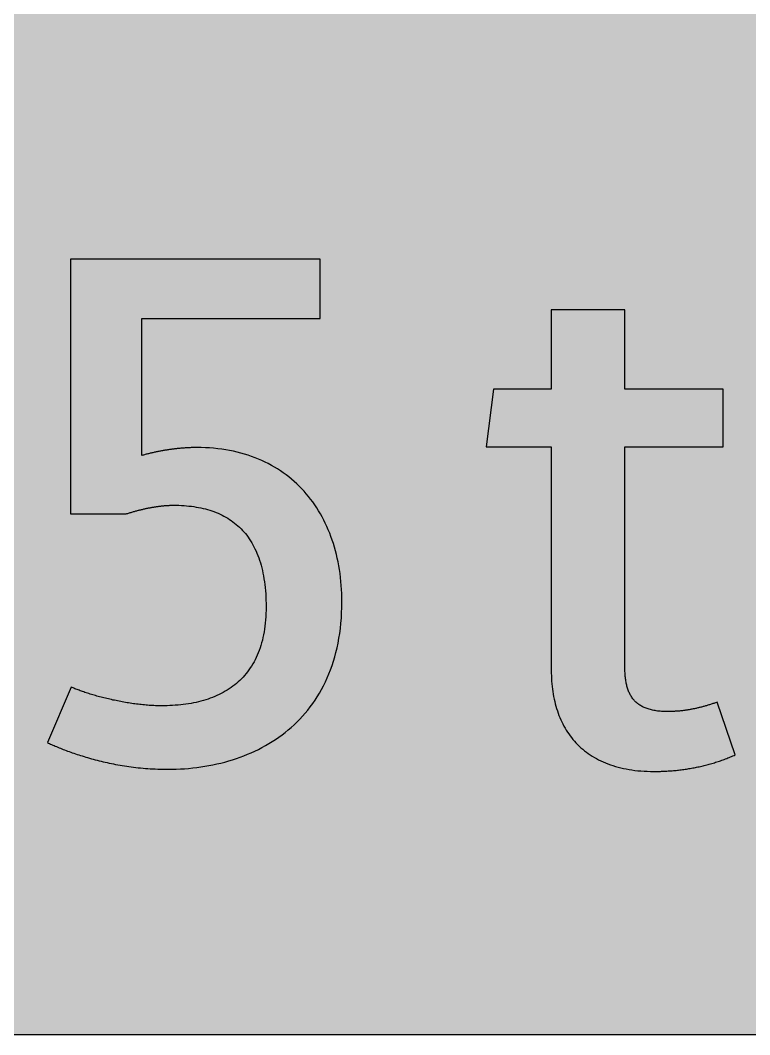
# Model space of a CAD drawing. Header units: millimetres. Extents: x 0 to 212, y 0 to 159.
# Drawn here: x 99.4 to 156.4, y 0.1 to 79.4 of the extents above; entities that cross this region are included whole.
import ezdxf

# ---------------------------------------------------------------- set-up
doc = ezdxf.new("R2010")
doc.units = ezdxf.units.MM

msp = doc.modelspace()

# ---------------------------------------------------------------- hatches: boundary and pattern name
for color, points in [(254, [(14.1633, 0.0536), (13.9878, 0.0533), (13.8125, 0.0559), (13.6373, 0.061), (13.462, 0.0686), (13.2893, 0.0787), (13.114, 0.0914), (12.9413, 0.1041), (12.7686, 0.1219), (12.5959, 0.1397), (12.4231, 0.16), (12.2504, 0.1829), (12.0777, 0.2057), (11.9075, 0.2337), (11.7373, 0.2616), (11.5672, 0.2921), (11.397, 0.3251), (11.2268, 0.3607), (11.0592, 0.3988), (10.8915, 0.4369), (10.7239, 0.4775), (10.5562, 0.5207), (10.3886, 0.5664), (10.2235, 0.6121), (10.0584, 0.6629), (9.8933, 0.7137), (9.7307, 0.7671), (9.5682, 0.8204), (9.4056, 0.8788), (9.2431, 0.9373), (9.083, 0.9982), (8.923, 1.0617), (8.763, 1.1252), (8.6055, 1.1938), (8.4455, 1.2624), (8.2906, 1.331), (8.1331, 1.4046), (7.9781, 1.4783), (7.8232, 1.5545), (7.6708, 1.6332), (7.5184, 1.7145), (7.366, 1.7958), (7.2161, 1.8796), (7.0663, 1.966), (6.919, 2.0523), (6.7716, 2.1438), (6.6243, 2.2352), (6.4795, 2.3266), (6.3348, 2.4232), (6.19, 2.5197), (6.0477, 2.6187), (5.908, 2.7178), (5.7683, 2.8194), (5.6286, 2.9235), (5.4915, 3.0302), (5.3543, 3.1369), (5.2197, 3.2461), (5.0851, 3.3579), (4.953, 3.4722), (4.8209, 3.5865), (4.6914, 3.7033), (4.5644, 3.8202), (4.4348, 3.9395), (4.3104, 4.0615), (4.1859, 4.1859), (4.0615, 4.3104), (3.9395, 4.4348), (3.8202, 4.5618), (3.7033, 4.6914), (3.5865, 4.8209), (3.4722, 4.953), (3.3579, 5.0851), (3.2487, 5.2197), (3.1369, 5.3543), (3.0302, 5.4915), (2.9235, 5.6286), (2.8194, 5.7683), (2.7178, 5.908), (2.6187, 6.0477), (2.5197, 6.19), (2.4232, 6.3348), (2.3266, 6.477), (2.2352, 6.6243), (2.1438, 6.7691), (2.0523, 6.919), (1.966, 7.0663), (1.8796, 7.2161), (1.7958, 7.366), (1.7145, 7.5184), (1.6332, 7.6708), (1.5545, 7.8232), (1.4783, 7.9781), (1.4046, 8.1331), (1.331, 8.2906), (1.2598, 8.4455), (1.1913, 8.603), (1.1252, 8.763), (1.0592, 8.923), (0.9982, 9.083), (0.9373, 9.2431), (0.8763, 9.4056), (0.8204, 9.5682), (0.7645, 9.7307), (0.7112, 9.8933), (0.6604, 10.0584), (0.6121, 10.2235), (0.5639, 10.3911), (0.5207, 10.5562), (0.4775, 10.7239), (0.4343, 10.8915), (0.3962, 11.0592), (0.3607, 11.2268), (0.3251, 11.397), (0.2921, 11.5672), (0.2616, 11.7373), (0.2311, 11.9075), (0.2057, 12.0802), (0.1803, 12.2504), (0.1575, 12.4231), (0.1372, 12.5959), (0.1194, 12.7686), (0.1041, 12.9413), (0.0889, 13.1166), (0.0787, 13.2893), (0.0686, 13.4645), (0.061, 13.6373), (0.0559, 13.8125), (0.0508, 13.9878), (0.0508, 14.163), (0.0522, 144.6925), (0.0508, 144.8664), (0.0559, 145.0416), (0.061, 145.2169), (0.0686, 145.3896), (0.0787, 145.5649), (0.0889, 145.7376), (0.1041, 145.9128), (0.1194, 146.0856), (0.1372, 146.2583), (0.1575, 146.431), (0.1803, 146.6037), (0.2057, 146.7739), (0.2311, 146.9466), (0.2616, 147.1168), (0.2921, 147.287), (0.3251, 147.4572), (0.3607, 147.6248), (0.3962, 147.795), (0.4343, 147.9626), (0.4775, 148.1303), (0.5207, 148.2979), (0.5639, 148.463), (0.6121, 148.6281), (0.6604, 148.7932), (0.7112, 148.9583), (0.7645, 149.1234), (0.8204, 149.286), (0.8763, 149.4485), (0.9373, 149.6111), (0.9982, 149.7711), (1.0592, 149.9311), (1.1252, 150.0911), (1.1913, 150.2486), (1.2598, 150.4061), (1.331, 150.5636), (1.4046, 150.7185), (1.4783, 150.876), (1.5545, 151.0284), (1.6332, 151.1833), (1.7145, 151.3357), (1.7958, 151.4856), (1.8796, 151.638), (1.966, 151.7879), (2.0523, 151.9352), (2.1438, 152.0825), (2.2352, 152.2298), (2.3266, 152.3746), (2.4232, 152.5194), (2.5197, 152.6616), (2.6187, 152.8039), (2.7178, 152.9461), (2.8194, 153.0858), (2.9235, 153.2255), (3.0302, 153.3627), (3.1369, 153.4973), (3.2487, 153.6344), (3.3579, 153.7665), (3.4722, 153.8986), (3.5865, 154.0307), (3.7033, 154.1602), (3.8202, 154.2898), (3.9395, 154.4168), (4.0615, 154.5438), (4.1859, 154.6682), (4.3104, 154.7901), (4.4348, 154.9121), (4.5644, 155.034), (4.6914, 155.1508), (4.8209, 155.2677), (4.953, 155.382), (5.0851, 155.4937), (5.2197, 155.6055), (5.3543, 155.7147), (5.4915, 155.8239), (5.6286, 155.9281), (5.7683, 156.0322), (5.908, 156.1338), (6.0477, 156.2354), (6.19, 156.3345), (6.3348, 156.431), (6.4795, 156.525), (6.6243, 156.6189), (6.7716, 156.7104), (6.919, 156.7993), (7.0663, 156.8882), (7.2161, 156.9745), (7.366, 157.0584), (7.5184, 157.1396), (7.6708, 157.2209), (7.8232, 157.2971), (7.9781, 157.3733), (8.1331, 157.4495), (8.2906, 157.5206), (8.4455, 157.5918), (8.6055, 157.6603), (8.763, 157.7289), (8.923, 157.7924), (9.083, 157.8559), (9.2431, 157.9169), (9.4056, 157.9753), (9.5682, 158.0337), (9.7307, 158.0871), (9.8933, 158.1404), (10.0584, 158.1912), (10.2235, 158.242), (10.3886, 158.2877), (10.5562, 158.3334), (10.7239, 158.3766), (10.8915, 158.4173), (11.0592, 158.4579), (11.2268, 158.4935), (11.397, 158.529), (11.5672, 158.562), (11.7373, 158.5925), (11.9075, 158.6205), (12.0777, 158.6484), (12.2504, 158.6713), (12.4231, 158.6941), (12.5959, 158.7144), (12.7686, 158.7322), (12.9413, 158.75), (13.114, 158.7627), (13.2893, 158.7754), (13.462, 158.7856), (13.6373, 158.7932), (13.8125, 158.7983), (13.9878, 158.8008), (14.163, 158.8033), (197.6078, 158.8036), (197.7822, 158.8008), (197.9574, 158.7983), (198.1327, 158.7932), (198.3054, 158.7856), (198.4807, 158.7754), (198.6534, 158.7627), (198.8287, 158.75), (199.0014, 158.7322), (199.1741, 158.7144), (199.3468, 158.6941), (199.5195, 158.6713), (199.6897, 158.6484), (199.8624, 158.6205), (200.0326, 158.5925), (200.2028, 158.562), (200.373, 158.529), (200.5432, 158.4935), (200.7108, 158.4579), (200.8784, 158.4173), (201.0461, 158.3766), (201.2137, 158.3334), (201.3788, 158.2877), (201.5465, 158.242), (201.7116, 158.1912), (201.8767, 158.1404), (202.0392, 158.0871), (202.2018, 158.0337), (202.3643, 157.9753), (202.5269, 157.9169), (202.6869, 157.8559), (202.8469, 157.7924), (203.007, 157.7289), (203.167, 157.6603), (203.3245, 157.5918), (203.4794, 157.5206), (203.6369, 157.4495), (203.7918, 157.3733), (203.9468, 157.2971), (204.0992, 157.2209), (204.2516, 157.1396), (204.404, 157.0584), (204.5538, 156.9745), (204.7037, 156.8882), (204.8535, 156.7993), (205.0009, 156.7104), (205.1456, 156.6189), (205.293, 156.525), (205.4352, 156.431), (205.58, 156.3345), (205.7222, 156.2354), (205.8619, 156.1338), (206.0016, 156.0322), (206.1413, 155.9281), (206.2785, 155.8239), (206.4156, 155.7147), (206.5503, 155.6055), (206.6849, 155.4937), (206.817, 155.382), (206.949, 155.2677), (207.0786, 155.1508), (207.2081, 155.034), (207.3351, 154.9121), (207.4596, 154.7901), (207.584, 154.6682), (207.7085, 154.5438), (207.8304, 154.4168), (207.9498, 154.2898), (208.0666, 154.1602), (208.1835, 154.0307), (208.2978, 153.8986), (208.4121, 153.7665), (208.5238, 153.6344), (208.6331, 153.4973), (208.7397, 153.3627), (208.8464, 153.2255), (208.9506, 153.0858), (209.0522, 152.9461), (209.1512, 152.8039), (209.2503, 152.6616), (209.3468, 152.5194), (209.4433, 152.3746), (209.5348, 152.2298), (209.6262, 152.0825), (209.7176, 151.9352), (209.804, 151.7879), (209.8904, 151.638), (209.9742, 151.4856), (210.0555, 151.3357), (210.1367, 151.1833), (210.2155, 151.0284), (210.2917, 150.876), (210.3653, 150.7185), (210.439, 150.5636), (210.5076, 150.4061), (210.5762, 150.2486), (210.6447, 150.0911), (210.7082, 149.9311), (210.7717, 149.7711), (210.8327, 149.6111), (210.8911, 149.4485), (210.9495, 149.286), (211.0029, 149.1234), (211.0562, 148.9583), (211.107, 148.7932), (211.1578, 148.6281), (211.2035, 148.463), (211.2493, 148.2979), (211.2924, 148.1303), (211.3331, 147.9626), (211.3712, 147.795), (211.4093, 147.6248), (211.4448, 147.4572), (211.4779, 147.287), (211.5083, 147.1168), (211.5363, 146.9466), (211.5642, 146.7739), (211.5871, 146.6037), (211.6099, 146.431), (211.6303, 146.2583), (211.648, 146.0856), (211.6658, 145.9128), (211.6785, 145.7376), (211.6912, 145.5649), (211.7014, 145.3896), (211.709, 145.2169), (211.7141, 145.0416), (211.7166, 144.8664), (211.7166, 144.6911), (211.7189, 14.1647), (211.7166, 13.9878), (211.7141, 13.8125), (211.709, 13.6373), (211.7014, 13.4645), (211.6912, 13.2893), (211.6785, 13.1166), (211.6658, 12.9413), (211.648, 12.7686), (211.6303, 12.5959), (211.6099, 12.4231), (211.5871, 12.2504), (211.5642, 12.0802), (211.5363, 11.9075), (211.5083, 11.7373), (211.4779, 11.5672), (211.4448, 11.397), (211.4093, 11.2268), (211.3712, 11.0592), (211.3331, 10.8915), (211.2924, 10.7239), (211.2493, 10.5562), (211.2035, 10.3911), (211.1578, 10.2235), (211.107, 10.0584), (211.0562, 9.8933), (211.0029, 9.7307), (210.9495, 9.5682), (210.8911, 9.4056), (210.8327, 9.2431), (210.7717, 9.083), (210.7082, 8.923), (210.6447, 8.763), (210.5762, 8.603), (210.5076, 8.4455), (210.439, 8.2906), (210.3653, 8.1331), (210.2917, 7.9781), (210.2155, 7.8232), (210.1367, 7.6708), (210.0555, 7.5184), (209.9742, 7.366), (209.8904, 7.2161), (209.804, 7.0663), (209.7176, 6.919), (209.6262, 6.7691), (209.5348, 6.6243), (209.4433, 6.477), (209.3468, 6.3348), (209.2503, 6.19), (209.1512, 6.0477), (209.0522, 5.908), (208.9506, 5.7683), (208.8464, 5.6286), (208.7397, 5.4915), (208.6331, 5.3543), (208.5238, 5.2197), (208.4121, 5.0851), (208.2978, 4.953), (208.1835, 4.8209), (208.0666, 4.6914), (207.9498, 4.5618), (207.8304, 4.4348), (207.7085, 4.3104), (207.584, 4.1859), (207.4596, 4.0615), (207.3351, 3.9395), (207.2081, 3.8202), (207.0786, 3.7033), (206.949, 3.5865), (206.817, 3.4722), (206.6849, 3.3579), (206.5503, 3.2461), (206.4156, 3.1369), (206.2785, 3.0302), (206.1413, 2.9235), (206.0016, 2.8194), (205.8619, 2.7178), (205.7222, 2.6187), (205.58, 2.5197), (205.4352, 2.4232), (205.293, 2.3266), (205.1456, 2.2352), (205.0009, 2.1438), (204.8535, 2.0523), (204.7037, 1.966), (204.5538, 1.8796), (204.404, 1.7958), (204.2516, 1.7145), (204.0992, 1.6332), (203.9468, 1.5545), (203.7918, 1.4783), (203.6369, 1.4046), (203.4794, 1.331), (203.3245, 1.2624), (203.167, 1.1938), (203.007, 1.1252), (202.8469, 1.0617), (202.6869, 0.9982), (202.5269, 0.9373), (202.3643, 0.8788), (202.2018, 0.8204), (202.0392, 0.7671), (201.8767, 0.7137), (201.7116, 0.6629), (201.5465, 0.6121), (201.3788, 0.5664), (201.2137, 0.5207), (201.0461, 0.4775), (200.8784, 0.4369), (200.7108, 0.3988), (200.5432, 0.3607), (200.373, 0.3251), (200.2028, 0.2921), (200.0326, 0.2616), (199.8624, 0.2337), (199.6897, 0.2057), (199.5195, 0.1829), (199.3468, 0.16), (199.1741, 0.1397), (199.0014, 0.1219), (198.8287, 0.1041), (198.6534, 0.0914), (198.4807, 0.0787), (198.3054, 0.0686), (198.1327, 0.061), (197.9574, 0.0559), (197.7822, 0.0533), (197.6069, 0.0533)]), (59, [(122.8189, 56.1022), (122.8189, 60.7314), (103.2895, 60.7314), (103.2895, 40.8062), (107.6357, 40.8062), (107.7011, 40.8254), (107.7671, 40.8457), (107.8306, 40.8661), (107.8967, 40.8864), (107.9627, 40.9067), (108.0262, 40.9245), (108.0922, 40.9448), (108.1557, 40.9626), (108.2192, 40.9804), (108.2827, 41.0007), (108.3462, 41.0185), (108.4097, 41.0337), (108.4732, 41.0515), (108.5367, 41.0693), (108.5977, 41.0845), (108.6612, 41.0997), (108.7222, 41.1175), (108.7857, 41.1328), (108.8466, 41.148), (108.9076, 41.1607), (108.9685, 41.1759), (109.0295, 41.1886), (109.0905, 41.2039), (109.1514, 41.2166), (109.2098, 41.2293), (109.2708, 41.242), (109.3292, 41.2547), (109.3902, 41.2674), (109.4486, 41.2801), (109.507, 41.2902), (109.5654, 41.3004), (109.6239, 41.3131), (109.6823, 41.3233), (109.7407, 41.3334), (109.7966, 41.3436), (109.855, 41.3512), (109.9109, 41.3614), (109.9693, 41.369), (110.0252, 41.3791), (110.0811, 41.3868), (110.1369, 41.3944), (110.1928, 41.402), (110.2487, 41.4096), (110.3046, 41.4147), (110.3605, 41.4223), (110.4138, 41.4274), (110.4697, 41.4325), (110.523, 41.4401), (110.5764, 41.4452), (110.6322, 41.4503), (110.6856, 41.4528), (110.7389, 41.4579), (110.7923, 41.4604), (110.8456, 41.4655), (110.8964, 41.468), (110.9497, 41.4706), (111.0005, 41.4731), (111.0539, 41.4757), (111.1047, 41.4782), (111.1555, 41.4782), (111.2063, 41.4807), (111.2596, 41.4807), (111.3079, 41.4807), (111.3587, 41.4807), (111.5644, 41.4807), (111.7676, 41.4757), (111.9683, 41.4655), (112.1664, 41.4553), (112.362, 41.4401), (112.555, 41.4198), (112.7455, 41.3995), (112.9335, 41.3741), (113.1189, 41.3436), (113.3018, 41.3106), (113.4821, 41.275), (113.6599, 41.2369), (113.8352, 41.1912), (114.0079, 41.1455), (114.1781, 41.0947), (114.3457, 41.0388), (114.5108, 40.9804), (114.6708, 40.9194), (114.8309, 40.8534), (114.9858, 40.7848), (115.1382, 40.7111), (115.2881, 40.6324), (115.4354, 40.5511), (115.5802, 40.4673), (115.7224, 40.3784), (115.8596, 40.2844), (115.9942, 40.1879), (116.1263, 40.0863), (116.2558, 39.9796), (116.3803, 39.8704), (116.5047, 39.7586), (116.6241, 39.6392), (116.7384, 39.5173), (116.8527, 39.3929), (116.9619, 39.2633), (117.0686, 39.1287), (117.1702, 38.989), (117.2693, 38.8468), (117.3658, 38.6994), (117.4598, 38.547), (117.5487, 38.3896), (117.635, 38.2295), (117.7163, 38.0644), (117.795, 37.8943), (117.8712, 37.7215), (117.9424, 37.5437), (118.0109, 37.3609), (118.0744, 37.1729), (118.1354, 36.9799), (118.1913, 36.7817), (118.2446, 36.5811), (118.2954, 36.3753), (118.3411, 36.1645), (118.3818, 35.9486), (118.4199, 35.7276), (118.4554, 35.5016), (118.4834, 35.273), (118.5113, 35.0368), (118.5342, 34.798), (118.552, 34.5516), (118.5647, 34.3027), (118.5748, 34.0487), (118.5824, 33.7871), (118.585, 33.5229), (118.5824, 33.2613), (118.5748, 33.0048), (118.5621, 32.7533), (118.5443, 32.5069), (118.5215, 32.2656), (118.4961, 32.0294), (118.4631, 31.7957), (118.4275, 31.5697), (118.3869, 31.3487), (118.3411, 31.1328), (118.2903, 30.9194), (118.2345, 30.7137), (118.176, 30.5105), (118.1125, 30.3149), (118.044, 30.1219), (117.9728, 29.9339), (117.8966, 29.751), (117.8154, 29.5707), (117.729, 29.398), (117.6401, 29.2278), (117.5487, 29.0627), (117.4521, 28.9027), (117.3505, 28.7477), (117.2439, 28.5953), (117.1372, 28.448), (117.0229, 28.3058), (116.906, 28.1686), (116.7867, 28.034), (116.6622, 27.9044), (116.5352, 27.7774), (116.4057, 27.6581), (116.271, 27.5387), (116.1313, 27.4269), (115.9916, 27.3177), (115.8469, 27.2136), (115.697, 27.112), (115.5471, 27.0154), (115.3922, 26.9215), (115.2347, 26.8326), (115.0747, 26.7487), (114.9096, 26.6675), (114.742, 26.5913), (114.5718, 26.5176), (114.3991, 26.4465), (114.2238, 26.3804), (114.046, 26.3195), (113.8631, 26.2585), (113.6802, 26.2052), (113.4923, 26.1518), (113.3043, 26.1061), (113.1113, 26.0604), (112.9157, 26.0198), (112.7201, 25.9817), (112.5195, 25.9486), (112.3188, 25.9182), (112.1131, 25.8902), (111.9073, 25.8674), (111.699, 25.847), (111.4857, 25.8293), (111.2723, 25.814), (111.059, 25.8039), (110.8405, 25.7962), (110.6221, 25.7912), (110.4011, 25.7912), (110.2843, 25.7912), (110.1649, 25.7912), (110.048, 25.7962), (109.9287, 25.7988), (109.8067, 25.8039), (109.6874, 25.8089), (109.5654, 25.8166), (109.4435, 25.8242), (109.3216, 25.8343), (109.1997, 25.8445), (109.0752, 25.8547), (108.9533, 25.8674), (108.8288, 25.8801), (108.7044, 25.8928), (108.5799, 25.908), (108.4555, 25.9232), (108.331, 25.941), (108.2065, 25.9563), (108.0821, 25.9766), (107.9602, 25.9944), (107.8357, 26.0147), (107.7112, 26.0325), (107.5868, 26.0553), (107.4623, 26.0756), (107.3404, 26.0985), (107.2185, 26.1214), (107.094, 26.1442), (106.9721, 26.1671), (106.8527, 26.1925), (106.7308, 26.2179), (106.6114, 26.2433), (106.492, 26.2712), (106.3727, 26.2966), (106.2558, 26.3246), (106.139, 26.3525), (106.0221, 26.3804), (105.9078, 26.4084), (105.7935, 26.4363), (105.6792, 26.4668), (105.5675, 26.4947), (105.4557, 26.5252), (105.3465, 26.5557), (105.2373, 26.5862), (105.1306, 26.6167), (105.0265, 26.6471), (104.9223, 26.6802), (104.8182, 26.7106), (104.7166, 26.7437), (104.6175, 26.7741), (104.5185, 26.8072), (104.4219, 26.8376), (104.328, 26.8707), (104.234, 26.9037), (104.1451, 26.9342), (104.0536, 26.9672), (103.9673, 27.0002), (103.8809, 27.0332), (103.7996, 27.0637), (103.7184, 27.0967), (103.6396, 27.1297), (103.5609, 27.1628), (103.4872, 27.1932), (103.4136, 27.2263), (103.345, 27.2567), (101.4829, 22.9122), (101.5619, 22.8727), (101.6457, 22.8346), (101.7321, 22.7965), (101.8184, 22.7584), (101.9099, 22.7178), (102.0039, 22.6771), (102.0978, 22.6365), (102.1969, 22.5933), (102.2985, 22.5527), (102.4001, 22.5095), (102.5042, 22.4688), (102.6135, 22.4257), (102.7227, 22.3825), (102.8344, 22.3393), (102.9487, 22.2961), (103.0656, 22.2504), (103.185, 22.2072), (103.3069, 22.164), (103.4288, 22.1209), (103.5533, 22.0777), (103.6828, 22.0345), (103.8123, 21.9888), (103.9444, 21.9456), (104.0765, 21.9024), (104.2137, 21.8618), (104.3508, 21.8186), (104.4905, 21.7754), (104.6328, 21.7348), (104.7775, 21.6916), (104.9249, 21.651), (105.0722, 21.6103), (105.222, 21.5722), (105.3744, 21.5316), (105.5268, 21.4935), (105.6818, 21.4554), (105.8393, 21.4173), (105.9993, 21.3817), (106.1593, 21.3436), (106.3219, 21.3106), (106.487, 21.275), (106.6546, 21.242), (106.8222, 21.209), (106.9924, 21.1785), (107.1626, 21.148), (107.3353, 21.1201), (107.5106, 21.0922), (107.6858, 21.0642), (107.8636, 21.0388), (108.044, 21.0134), (108.2243, 20.9906), (108.4072, 20.9677), (108.5901, 20.9474), (108.7755, 20.9296), (108.9635, 20.9118), (109.1514, 20.894), (109.3419, 20.8813), (109.5324, 20.8686), (109.7255, 20.8559), (109.9185, 20.8458), (110.1141, 20.8382), (110.3122, 20.8305), (110.5103, 20.828), (110.7084, 20.8229), (110.9091, 20.8229), (111.2342, 20.8255), (111.5593, 20.8356), (111.8819, 20.8483), (112.2045, 20.8686), (112.5271, 20.894), (112.8497, 20.9245), (113.1672, 20.9626), (113.4872, 21.0058), (113.8022, 21.0541), (114.1171, 21.1099), (114.4321, 21.1709), (114.742, 21.2395), (115.0518, 21.3106), (115.3566, 21.3919), (115.6614, 21.4757), (115.9637, 21.5671), (116.2609, 21.6662), (116.5581, 21.7703), (116.8502, 21.8796), (117.1397, 21.9964), (117.4267, 22.1183), (117.7087, 22.2479), (117.9881, 22.3825), (118.2624, 22.5247), (118.5342, 22.6746), (118.8034, 22.8295), (119.065, 22.9921), (119.3241, 23.1597), (119.5781, 23.335), (119.8296, 23.5153), (120.0734, 23.7033), (120.3147, 23.8989), (120.5484, 24.1021), (120.777, 24.3103), (121.0031, 24.5262), (121.2215, 24.7472), (121.4349, 24.9784), (121.6406, 25.2146), (121.8438, 25.4559), (122.0368, 25.7073), (122.2273, 25.9639), (122.4102, 26.228), (122.5855, 26.4998), (122.7557, 26.7792), (122.9182, 27.0662), (123.0732, 27.3583), (123.2205, 27.6581), (123.3627, 27.9679), (123.4948, 28.2829), (123.6218, 28.6055), (123.7412, 28.9357), (123.8504, 29.2735), (123.9545, 29.6189), (124.0485, 29.9695), (124.1349, 30.3301), (124.2111, 30.6984), (124.2797, 31.0744), (124.3406, 31.4579), (124.3914, 31.8465), (124.4346, 32.2453), (124.4676, 32.6517), (124.493, 33.0657), (124.5057, 33.4899), (124.5108, 33.9192), (124.5083, 34.2468), (124.4981, 34.5694), (124.4854, 34.8894), (124.4625, 35.2069), (124.4371, 35.5219), (124.4041, 35.8343), (124.366, 36.1417), (124.3203, 36.4465), (124.2695, 36.7487), (124.2136, 37.0459), (124.1501, 37.3405), (124.0841, 37.6326), (124.0104, 37.9197), (123.9317, 38.2041), (123.8453, 38.4835), (123.7539, 38.7579), (123.6574, 39.0296), (123.5558, 39.2989), (123.4491, 39.563), (123.3348, 39.8221), (123.2154, 40.0761), (123.0909, 40.3276), (122.9614, 40.574), (122.8268, 40.8153), (122.6845, 41.054), (122.5398, 41.2877), (122.3874, 41.5138), (122.2299, 41.7373), (122.0673, 41.9557), (121.8997, 42.1716), (121.727, 42.3799), (121.5492, 42.5831), (121.3637, 42.7812), (121.1758, 42.9743), (120.9802, 43.1622), (120.7821, 43.3451), (120.5763, 43.5229), (120.3655, 43.6931), (120.1522, 43.8607), (119.9312, 44.0207), (119.7051, 44.1757), (119.474, 44.3255), (119.2403, 44.4678), (118.999, 44.6049), (118.7526, 44.737), (118.5037, 44.8615), (118.2472, 44.9809), (117.9881, 45.0952), (117.7214, 45.2018), (117.4521, 45.3009), (117.1753, 45.3949), (116.8959, 45.4812), (116.6114, 45.5625), (116.3218, 45.6362), (116.0272, 45.7048), (115.7275, 45.7657), (115.4252, 45.8191), (115.1153, 45.8673), (114.8029, 45.9054), (114.4829, 45.9384), (114.1603, 45.9638), (113.8352, 45.9816), (113.5024, 45.9943), (113.1672, 45.9969), (113.1011, 45.9969), (113.0376, 45.9969), (112.9741, 45.9969), (112.9106, 45.9943), (112.8446, 45.9943), (112.7785, 45.9918), (112.715, 45.9892), (112.649, 45.9867), (112.583, 45.9842), (112.5169, 45.9816), (112.4509, 45.9765), (112.3823, 45.974), (112.3163, 45.9689), (112.2502, 45.9664), (112.1816, 45.9613), (112.1156, 45.9562), (112.047, 45.9511), (111.9784, 45.9461), (111.9124, 45.9384), (111.8438, 45.9334), (111.7752, 45.9257), (111.7067, 45.9207), (111.6381, 45.913), (111.5695, 45.9054), (111.5009, 45.8978), (111.4323, 45.8902), (111.3638, 45.88), (111.2952, 45.8724), (111.2266, 45.8622), (111.158, 45.8546), (111.0894, 45.8445), (111.0209, 45.8343), (110.9523, 45.8241), (110.8837, 45.814), (110.8151, 45.8038), (110.7465, 45.7937), (110.678, 45.781), (110.6094, 45.7708), (110.5408, 45.7581), (110.4722, 45.7454), (110.4036, 45.7327), (110.3351, 45.7225), (110.2665, 45.7073), (110.1979, 45.6946), (110.1293, 45.6819), (110.0633, 45.6692), (109.9947, 45.654), (109.9287, 45.6387), (109.8601, 45.626), (109.794, 45.6108), (109.7255, 45.5955), (109.6594, 45.5803), (109.5934, 45.5651), (109.5248, 45.5498), (109.4588, 45.532), (109.3927, 45.5168), (109.3292, 45.499), (109.2632, 45.4838), (109.1971, 45.466), (109.1336, 45.4482), (109.0676, 45.4304), (109.0041, 45.4127), (108.9406, 45.3949), (108.8771, 45.3746), (108.8775, 56.1022)]), (59, [(140.8825, 28.5567), (140.8836, 28.3413), (140.8887, 28.1305), (140.8989, 27.9222), (140.9116, 27.7139), (140.9268, 27.5082), (140.9471, 27.305), (140.97, 27.1018), (140.9979, 26.9037), (141.031, 26.7056), (141.0665, 26.5125), (141.1046, 26.3195), (141.1478, 26.129), (141.1935, 25.941), (141.2443, 25.7556), (141.2977, 25.5727), (141.3561, 25.3924), (141.417, 25.2146), (141.4831, 25.0393), (141.5517, 24.8666), (141.6253, 24.6964), (141.7041, 24.5313), (141.7853, 24.3662), (141.8692, 24.2062), (141.9581, 24.0462), (142.052, 23.8912), (142.1486, 23.7388), (142.2502, 23.589), (142.3543, 23.4442), (142.4635, 23.2994), (142.5753, 23.1597), (142.6921, 23.0226), (142.814, 22.8905), (142.9385, 22.7609), (143.068, 22.6339), (143.2027, 22.512), (143.3398, 22.3901), (143.4795, 22.2758), (143.6268, 22.1615), (143.7742, 22.0548), (143.9291, 21.9481), (144.0866, 21.8465), (144.2491, 21.75), (144.4142, 21.656), (144.587, 21.5646), (144.7597, 21.4808), (144.94, 21.397), (145.1229, 21.3208), (145.3109, 21.2446), (145.5014, 21.176), (145.6969, 21.1099), (145.8976, 21.049), (146.1033, 20.9906), (146.3116, 20.9372), (146.525, 20.889), (146.7409, 20.8458), (146.9644, 20.8051), (147.1905, 20.7696), (147.4191, 20.7391), (147.6553, 20.7137), (147.894, 20.6934), (148.1379, 20.6756), (148.3868, 20.6629), (148.6383, 20.6553), (148.8948, 20.6527), (148.9989, 20.6553), (149.1031, 20.6553), (149.2047, 20.6553), (149.3088, 20.6578), (149.4104, 20.6604), (149.512, 20.6654), (149.6162, 20.668), (149.7178, 20.6731), (149.8219, 20.6781), (149.9235, 20.6832), (150.0251, 20.6883), (150.1267, 20.6959), (150.2283, 20.7035), (150.3324, 20.7112), (150.434, 20.7213), (150.5356, 20.7289), (150.6372, 20.7391), (150.7388, 20.7493), (150.8404, 20.762), (150.942, 20.7721), (151.0411, 20.7848), (151.1427, 20.7975), (151.2443, 20.8128), (151.3459, 20.8255), (151.445, 20.8407), (151.5466, 20.8559), (151.6482, 20.8737), (151.7472, 20.8915), (151.8488, 20.9067), (151.9479, 20.9271), (152.0495, 20.9448), (152.1485, 20.9652), (152.2476, 20.9855), (152.3467, 21.0058), (152.4483, 21.0261), (152.5473, 21.049), (152.6464, 21.0718), (152.7454, 21.0947), (152.8445, 21.1201), (152.9436, 21.1455), (153.0426, 21.1709), (153.1417, 21.1963), (153.2382, 21.2242), (153.3373, 21.2522), (153.4363, 21.2801), (153.5328, 21.3081), (153.6319, 21.3385), (153.7284, 21.369), (153.8275, 21.3995), (153.924, 21.4325), (154.0231, 21.463), (154.1196, 21.496), (154.2161, 21.5316), (154.3126, 21.5646), (154.4091, 21.6002), (154.5057, 21.6383), (154.6022, 21.6738), (154.6987, 21.7119), (154.7952, 21.75), (154.8917, 21.7881), (154.9857, 21.8288), (155.0822, 21.8694), (155.1788, 21.91), (155.2727, 21.9532), (153.8633, 26.0735), (153.7945, 26.0477), (153.7259, 26.0248), (153.6573, 26.002), (153.5913, 25.9817), (153.5252, 25.9588), (153.4592, 25.9359), (153.3931, 25.9156), (153.3271, 25.8953), (153.2611, 25.875), (153.1976, 25.8547), (153.1341, 25.8343), (153.0706, 25.8166), (153.0071, 25.7988), (152.9436, 25.7785), (152.8801, 25.7607), (152.8166, 25.7429), (152.7556, 25.7277), (152.6946, 25.7099), (152.6311, 25.6946), (152.5702, 25.6769), (152.5092, 25.6616), (152.4483, 25.6464), (152.3873, 25.6311), (152.3289, 25.6184), (152.2679, 25.6032), (152.207, 25.5905), (152.1485, 25.5753), (152.0876, 25.5626), (152.0292, 25.5499), (151.9707, 25.5397), (151.9098, 25.527), (151.8514, 25.5143), (151.7929, 25.5041), (151.7345, 25.494), (151.6761, 25.4838), (151.6177, 25.4737), (151.5593, 25.4635), (151.5008, 25.4559), (151.4424, 25.4457), (151.384, 25.4381), (151.3256, 25.4305), (151.2672, 25.4203), (151.2087, 25.4152), (151.1503, 25.4076), (151.0919, 25.4), (151.0335, 25.3949), (150.9751, 25.3873), (150.9166, 25.3822), (150.8582, 25.3771), (150.7998, 25.3721), (150.7414, 25.367), (150.683, 25.3644), (150.6245, 25.3594), (150.5661, 25.3568), (150.5077, 25.3517), (150.4467, 25.3492), (150.3883, 25.3467), (150.3299, 25.3441), (150.2689, 25.3441), (150.2105, 25.3416), (150.1496, 25.3416), (150.0886, 25.339), (150.0276, 25.339), (149.9667, 25.339), (149.8498, 25.339), (149.7355, 25.3416), (149.6212, 25.3467), (149.512, 25.3543), (149.4053, 25.3619), (149.2987, 25.3721), (149.1971, 25.3822), (149.0955, 25.3975), (148.9964, 25.4127), (148.9024, 25.4279), (148.8084, 25.4483), (148.717, 25.4686), (148.6281, 25.4914), (148.5417, 25.5143), (148.4579, 25.5397), (148.3766, 25.5676), (148.2954, 25.5956), (148.2192, 25.6286), (148.143, 25.6591), (148.0693, 25.6946), (147.9982, 25.7302), (147.9296, 25.7683), (147.8636, 25.8064), (147.7975, 25.847), (147.7366, 25.8902), (147.6756, 25.9359), (147.6146, 25.9817), (147.5588, 26.0274), (147.5029, 26.0782), (147.4521, 26.129), (147.3987, 26.1798), (147.3505, 26.2357), (147.3022, 26.2915), (147.259, 26.3474), (147.2133, 26.4058), (147.1727, 26.4668), (147.132, 26.5303), (147.0939, 26.5938), (147.0584, 26.6573), (147.0228, 26.7259), (146.9898, 26.7945), (146.9568, 26.863), (146.9263, 26.9342), (146.8984, 27.0078), (146.873, 27.0815), (146.8476, 27.1577), (146.8247, 27.2364), (146.8018, 27.3152), (146.7815, 27.3964), (146.7612, 27.4777), (146.7434, 27.5615), (146.7282, 27.6479), (146.7129, 27.7343), (146.7002, 27.8206), (146.6875, 27.9121), (146.6774, 28.001), (146.6672, 28.0949), (146.6596, 28.1889), (146.6545, 28.2829), (146.6469, 28.3794), (146.6444, 28.4785), (146.6418, 28.5775), (146.6393, 28.6791), (146.6393, 28.7807), (146.6398, 46.0551), (154.3156, 46.0551), (154.3156, 50.571), (146.6398, 50.571), (146.6398, 56.7789), (140.8825, 56.7789), (140.8825, 50.571), (136.3666, 50.571), (135.8015, 46.0551), (140.8825, 46.0551)])]:
    msp.add_hatch(color=color).paths.add_polyline_path(points)
h = msp.add_hatch(color=59)
h.paths.add_polyline_path([(14.1633, 3.5814), (13.8887, 3.5839), (13.6169, 3.5941), (13.3477, 3.6119), (13.081, 3.6347), (12.8143, 3.6652), (12.5501, 3.7008), (12.2885, 3.7465), (12.0294, 3.7948), (11.7729, 3.8506), (11.5164, 3.9141), (11.2649, 3.9827), (11.016, 4.0564), (10.7671, 4.1351), (10.5232, 4.2215), (10.2819, 4.3129), (10.0432, 4.412), (9.8069, 4.5161), (9.5733, 4.6228), (9.3447, 4.7371), (9.1186, 4.8565), (8.8951, 4.9809), (8.6741, 5.113), (8.4582, 5.2476), (8.2448, 5.3873), (8.0366, 5.5321), (7.8308, 5.682), (7.6276, 5.8369), (7.4295, 5.9969), (7.2365, 6.1595), (7.046, 6.3297), (6.8605, 6.5024), (6.6777, 6.6802), (6.5024, 6.8605), (6.3271, 7.046), (6.1595, 7.2365), (5.9969, 7.432), (5.8369, 7.6302), (5.682, 7.8308), (5.5321, 8.0366), (5.3873, 8.2448), (5.2451, 8.4582), (5.1105, 8.6741), (4.9809, 8.8951), (4.8565, 9.1186), (4.7371, 9.3447), (4.6228, 9.5758), (4.5136, 9.8069), (4.4094, 10.0432), (4.3129, 10.2819), (4.2215, 10.5232), (4.1351, 10.7696), (4.0538, 11.016), (3.9802, 11.2649), (3.9116, 11.5189), (3.8506, 11.7729), (3.7948, 12.0294), (3.744, 12.2911), (3.7008, 12.5527), (3.6627, 12.8143), (3.6322, 13.081), (3.6093, 13.3502), (3.5916, 13.6195), (3.5814, 13.8913), (3.5789, 14.163), (3.58, 144.6925), (3.5814, 144.9654), (3.5916, 145.2347), (3.6093, 145.5064), (3.6322, 145.7731), (3.6627, 146.0398), (3.7008, 146.304), (3.744, 146.5656), (3.7948, 146.8247), (3.8506, 147.0812), (3.9116, 147.3352), (3.9802, 147.5892), (4.0538, 147.8382), (4.1351, 148.0845), (4.2215, 148.3309), (4.3129, 148.5722), (4.4094, 148.811), (4.5136, 149.0472), (4.6228, 149.2783), (4.7371, 149.5095), (4.8565, 149.7355), (4.9809, 149.9591), (5.1105, 150.1775), (5.2451, 150.3959), (5.3873, 150.6093), (5.5321, 150.8176), (5.682, 151.0233), (5.8369, 151.224), (5.9969, 151.4221), (6.1595, 151.6177), (6.3271, 151.8056), (6.5024, 151.9936), (6.6777, 152.1739), (6.8605, 152.3517), (7.046, 152.5245), (7.2365, 152.6946), (7.4295, 152.8572), (7.6276, 153.0172), (7.8308, 153.1722), (8.0366, 153.322), (8.2448, 153.4668), (8.4582, 153.6065), (8.6741, 153.7411), (8.8951, 153.8732), (9.1186, 153.9977), (9.3447, 154.117), (9.5733, 154.2313), (9.8069, 154.3406), (10.0432, 154.4422), (10.2819, 154.5412), (10.5232, 154.6327), (10.7671, 154.719), (11.016, 154.7978), (11.2649, 154.874), (11.5164, 154.9425), (11.7729, 155.0035), (12.0294, 155.0594), (12.2885, 155.1102), (12.5501, 155.1534), (12.8143, 155.1889), (13.081, 155.2194), (13.3477, 155.2448), (13.6169, 155.26), (13.8887, 155.2702), (14.163, 155.2753), (197.6078, 155.2758), (197.8787, 155.2702), (198.1505, 155.26), (198.4197, 155.2448), (198.689, 155.2194), (198.9557, 155.1889), (199.2173, 155.1534), (199.4789, 155.1102), (199.7405, 155.0594), (199.9971, 155.0035), (200.2511, 154.9425), (200.5051, 154.874), (200.754, 154.7978), (201.0004, 154.719), (201.2467, 154.6327), (201.488, 154.5412), (201.7268, 154.4422), (201.963, 154.3406), (202.1942, 154.2313), (202.4253, 154.117), (202.6514, 153.9977), (202.8749, 153.8732), (203.0959, 153.7411), (203.3118, 153.6065), (203.5251, 153.4668), (203.7334, 153.322), (203.9391, 153.1722), (204.1398, 153.0172), (204.3379, 152.8572), (204.5335, 152.6946), (204.724, 152.5245), (204.9094, 152.3517), (205.0898, 152.1739), (205.2676, 151.9936), (205.4403, 151.8056), (205.6105, 151.6177), (205.773, 151.4221), (205.933, 151.224), (206.088, 151.0233), (206.2378, 150.8176), (206.3826, 150.6093), (206.5223, 150.3959), (206.6569, 150.1775), (206.789, 149.9591), (206.9135, 149.7355), (207.0329, 149.5095), (207.1472, 149.2783), (207.2538, 149.0472), (207.358, 148.811), (207.457, 148.5722), (207.5485, 148.3309), (207.6348, 148.0845), (207.7136, 147.8382), (207.7872, 147.5892), (207.8558, 147.3352), (207.9193, 147.0812), (207.9752, 146.8247), (208.0235, 146.5656), (208.0692, 146.304), (208.1047, 146.0398), (208.1352, 145.7731), (208.1581, 145.5064), (208.1759, 145.2347), (208.186, 144.9654), (208.1911, 144.6911), (208.1911, 14.1647), (208.186, 13.8913), (208.1759, 13.6195), (208.1581, 13.3502), (208.1352, 13.081), (208.1047, 12.8143), (208.0692, 12.5527), (208.0235, 12.2911), (207.9752, 12.0294), (207.9193, 11.7729), (207.8558, 11.5189), (207.7872, 11.2649), (207.7136, 11.016), (207.6348, 10.7696), (207.5485, 10.5232), (207.457, 10.2819), (207.358, 10.0432), (207.2538, 9.8069), (207.1472, 9.5758), (207.0329, 9.3447), (206.9135, 9.1186), (206.789, 8.8951), (206.6569, 8.6741), (206.5223, 8.4582), (206.3826, 8.2448), (206.2378, 8.0366), (206.088, 7.8308), (205.933, 7.6302), (205.773, 7.432), (205.6105, 7.2365), (205.4403, 7.046), (205.2676, 6.8605), (205.0898, 6.6802), (204.9094, 6.5024), (204.724, 6.3297), (204.5335, 6.1595), (204.3379, 5.9969), (204.1398, 5.8369), (203.9391, 5.682), (203.7334, 5.5321), (203.5251, 5.3873), (203.3118, 5.2476), (203.0959, 5.113), (202.8749, 4.9809), (202.6514, 4.8565), (202.4253, 4.7371), (202.1942, 4.6228), (201.963, 4.5161), (201.7268, 4.412), (201.488, 4.3129), (201.2467, 4.2215), (201.0004, 4.1351), (200.754, 4.0564), (200.5051, 3.9827), (200.2511, 3.9141), (199.9971, 3.8506), (199.7405, 3.7948), (199.4789, 3.7465), (199.2173, 3.7008), (198.9557, 3.6652), (198.689, 3.6347), (198.4197, 3.6119), (198.1505, 3.5941), (197.8787, 3.5839), (197.6069, 3.5789)])
h.paths.add_polyline_path([(14.1633, 8.8731), (14.0259, 8.8748), (13.8887, 8.8798), (13.7541, 8.8875), (13.622, 8.9002), (13.4874, 8.9154), (13.3553, 8.9332), (13.2258, 8.9535), (13.0962, 8.9789), (12.9667, 9.0068), (12.8397, 9.0373), (12.7127, 9.0729), (12.5882, 9.1084), (12.4663, 9.1491), (12.3419, 9.1923), (12.2225, 9.238), (12.1031, 9.2888), (11.9837, 9.3396), (11.8694, 9.3929), (11.7526, 9.4513), (11.6408, 9.5098), (11.5291, 9.5733), (11.4198, 9.6368), (11.3106, 9.7053), (11.2039, 9.7765), (11.0998, 9.8476), (10.9957, 9.9238), (10.8966, 10), (10.7975, 10.0787), (10.6985, 10.1625), (10.6045, 10.2464), (10.5105, 10.3327), (10.4216, 10.4216), (10.3327, 10.5131), (10.2464, 10.6045), (10.16, 10.701), (10.0787, 10.7975), (10, 10.8966), (9.9212, 10.9982), (9.8476, 11.0998), (9.7739, 11.2039), (9.7053, 11.3106), (9.6368, 11.4198), (9.5707, 11.5291), (9.5098, 11.6408), (9.4488, 11.7551), (9.3929, 11.8694), (9.337, 11.9863), (9.2862, 12.1031), (9.238, 12.2225), (9.1923, 12.3444), (9.1491, 12.4663), (9.1084, 12.5908), (9.0703, 12.7152), (9.0373, 12.8397), (9.0068, 12.9692), (8.9789, 13.0962), (8.9535, 13.2258), (8.9306, 13.3579), (8.9129, 13.4899), (8.8976, 13.622), (8.8849, 13.7566), (8.8773, 13.8913), (8.8722, 14.0259), (8.8697, 14.163), (8.8717, 144.6925), (8.8722, 144.8283), (8.8773, 144.9629), (8.8849, 145.0975), (8.8976, 145.2321), (8.9129, 145.3642), (8.9306, 145.4963), (8.9535, 145.6284), (8.9789, 145.7579), (9.0068, 145.8849), (9.0373, 146.0144), (9.0703, 146.1389), (9.1084, 146.2634), (9.1491, 146.3878), (9.1923, 146.5097), (9.238, 146.6317), (9.2862, 146.751), (9.337, 146.8679), (9.3929, 146.9847), (9.4488, 147.099), (9.5098, 147.2133), (9.5707, 147.3251), (9.6368, 147.4343), (9.7053, 147.5435), (9.7739, 147.6502), (9.8476, 147.7543), (9.9212, 147.8559), (10, 147.9575), (10.0787, 148.0566), (10.16, 148.1531), (10.2464, 148.2496), (10.3327, 148.3411), (10.4216, 148.4325), (10.5105, 148.5214), (10.6045, 148.6078), (10.6985, 148.6916), (10.7975, 148.7754), (10.8966, 148.8542), (10.9957, 148.9304), (11.0998, 149.0066), (11.2039, 149.0777), (11.3106, 149.1488), (11.4198, 149.2174), (11.5291, 149.2809), (11.6408, 149.3444), (11.7526, 149.4028), (11.8694, 149.4612), (11.9837, 149.5146), (12.1031, 149.5679), (12.2225, 149.6162), (12.3419, 149.6619), (12.4663, 149.7051), (12.5882, 149.7457), (12.7127, 149.7813), (12.8397, 149.8168), (12.9667, 149.8473), (13.0962, 149.8752), (13.2258, 149.9006), (13.3553, 149.921), (13.4874, 149.9413), (13.622, 149.9565), (13.7541, 149.9667), (13.8887, 149.9768), (14.0259, 149.9819), (14.163, 149.9819), (197.6078, 149.9842), (197.7441, 149.9819), (197.8787, 149.9768), (198.0133, 149.9667), (198.1479, 149.9565), (198.28, 149.9413), (198.4121, 149.921), (198.5442, 149.9006), (198.6737, 149.8752), (198.8007, 149.8473), (198.9303, 149.8168), (199.0547, 149.7813), (199.1792, 149.7457), (199.3036, 149.7051), (199.4256, 149.6619), (199.5475, 149.6162), (199.6669, 149.5679), (199.7837, 149.5146), (199.9005, 149.4612), (200.0148, 149.4028), (200.1291, 149.3444), (200.2409, 149.2809), (200.3501, 149.2174), (200.4593, 149.1488), (200.566, 149.0777), (200.6702, 149.0066), (200.7718, 148.9304), (200.8734, 148.8542), (200.9724, 148.7754), (201.0689, 148.6916), (201.1655, 148.6078), (201.2569, 148.5214), (201.3483, 148.4325), (201.4372, 148.3411), (201.5236, 148.2496), (201.6074, 148.1531), (201.6912, 148.0566), (201.77, 147.9575), (201.8462, 147.8559), (201.9224, 147.7543), (201.9935, 147.6502), (202.0646, 147.5435), (202.1332, 147.4343), (202.1967, 147.3251), (202.2602, 147.2133), (202.3186, 147.099), (202.377, 146.9847), (202.4304, 146.8679), (202.4812, 146.751), (202.532, 146.6317), (202.5777, 146.5097), (202.6209, 146.3878), (202.6615, 146.2634), (202.6971, 146.1389), (202.7326, 146.0144), (202.7631, 145.8849), (202.7911, 145.7579), (202.8165, 145.6284), (202.8368, 145.4963), (202.8546, 145.3642), (202.8698, 145.2321), (202.8825, 145.0975), (202.8901, 144.9629), (202.8952, 144.8283), (202.8977, 144.6911), (202.8994, 14.1647), (202.8952, 14.0259), (202.8901, 13.8913), (202.8825, 13.7566), (202.8698, 13.622), (202.8546, 13.4899), (202.8368, 13.3579), (202.8165, 13.2258), (202.7911, 13.0962), (202.7631, 12.9692), (202.7326, 12.8397), (202.6971, 12.7152), (202.6615, 12.5908), (202.6209, 12.4663), (202.5777, 12.3444), (202.532, 12.2225), (202.4812, 12.1031), (202.4304, 11.9863), (202.377, 11.8694), (202.3186, 11.7551), (202.2602, 11.6408), (202.1967, 11.5291), (202.1332, 11.4198), (202.0646, 11.3106), (201.9935, 11.2039), (201.9224, 11.0998), (201.8462, 10.9982), (201.77, 10.8966), (201.6912, 10.7975), (201.6074, 10.701), (201.5236, 10.6045), (201.4372, 10.5131), (201.3483, 10.4216), (201.2569, 10.3327), (201.1655, 10.2464), (201.0689, 10.1625), (200.9724, 10.0787), (200.8734, 10), (200.7718, 9.9238), (200.6702, 9.8476), (200.566, 9.7765), (200.4593, 9.7053), (200.3501, 9.6368), (200.2409, 9.5733), (200.1291, 9.5098), (200.0148, 9.4513), (199.9005, 9.3929), (199.7837, 9.3396), (199.6669, 9.2888), (199.5475, 9.238), (199.4256, 9.1923), (199.3036, 9.1491), (199.1792, 9.1084), (199.0547, 9.0729), (198.9303, 9.0373), (198.8007, 9.0068), (198.6737, 8.9789), (198.5442, 8.9535), (198.4121, 8.9332), (198.28, 8.9154), (198.1479, 8.9002), (198.0133, 8.8875), (197.8787, 8.8798), (197.7441, 8.8748), (197.6069, 8.8722)], flags=16)

# ---------------------------------------------------------------- linework, layer by layer
at = {"color": 59}
for points in [[(122.8189, 56.1022), (122.8189, 60.7314), (103.2895, 60.7314), (103.2895, 40.8062), (107.6357, 40.8062), (107.7011, 40.8254), (107.7671, 40.8457), (107.8306, 40.8661), (107.8967, 40.8864), (107.9627, 40.9067), (108.0262, 40.9245), (108.0922, 40.9448), (108.1557, 40.9626), (108.2192, 40.9804), (108.2827, 41.0007), (108.3462, 41.0185), (108.4097, 41.0337), (108.4732, 41.0515), (108.5367, 41.0693), (108.5977, 41.0845), (108.6612, 41.0997), (108.7222, 41.1175), (108.7857, 41.1328), (108.8466, 41.148), (108.9076, 41.1607), (108.9685, 41.1759), (109.0295, 41.1886), (109.0905, 41.2039), (109.1514, 41.2166), (109.2098, 41.2293), (109.2708, 41.242), (109.3292, 41.2547), (109.3902, 41.2674), (109.4486, 41.2801), (109.507, 41.2902), (109.5654, 41.3004), (109.6239, 41.3131), (109.6823, 41.3233), (109.7407, 41.3334), (109.7966, 41.3436), (109.855, 41.3512), (109.9109, 41.3614), (109.9693, 41.369), (110.0252, 41.3791), (110.0811, 41.3868), (110.1369, 41.3944), (110.1928, 41.402), (110.2487, 41.4096), (110.3046, 41.4147), (110.3605, 41.4223), (110.4138, 41.4274), (110.4697, 41.4325), (110.523, 41.4401), (110.5764, 41.4452), (110.6322, 41.4503), (110.6856, 41.4528), (110.7389, 41.4579), (110.7923, 41.4604), (110.8456, 41.4655), (110.8964, 41.468), (110.9497, 41.4706), (111.0005, 41.4731), (111.0539, 41.4757), (111.1047, 41.4782), (111.1555, 41.4782), (111.2063, 41.4807), (111.2596, 41.4807), (111.3079, 41.4807), (111.3587, 41.4807), (111.5644, 41.4807), (111.7676, 41.4757), (111.9683, 41.4655), (112.1664, 41.4553), (112.362, 41.4401), (112.555, 41.4198), (112.7455, 41.3995), (112.9335, 41.3741), (113.1189, 41.3436), (113.3018, 41.3106), (113.4821, 41.275), (113.6599, 41.2369), (113.8352, 41.1912), (114.0079, 41.1455), (114.1781, 41.0947), (114.3457, 41.0388), (114.5108, 40.9804), (114.6708, 40.9194), (114.8309, 40.8534), (114.9858, 40.7848), (115.1382, 40.7111), (115.2881, 40.6324), (115.4354, 40.5511), (115.5802, 40.4673), (115.7224, 40.3784), (115.8596, 40.2844), (115.9942, 40.1879), (116.1263, 40.0863), (116.2558, 39.9796), (116.3803, 39.8704), (116.5047, 39.7586), (116.6241, 39.6392), (116.7384, 39.5173), (116.8527, 39.3929), (116.9619, 39.2633), (117.0686, 39.1287), (117.1702, 38.989), (117.2693, 38.8468), (117.3658, 38.6994), (117.4598, 38.547), (117.5487, 38.3896), (117.635, 38.2295), (117.7163, 38.0644), (117.795, 37.8943), (117.8712, 37.7215), (117.9424, 37.5437), (118.0109, 37.3609), (118.0744, 37.1729), (118.1354, 36.9799), (118.1913, 36.7817), (118.2446, 36.5811), (118.2954, 36.3753), (118.3411, 36.1645), (118.3818, 35.9486), (118.4199, 35.7276), (118.4554, 35.5016), (118.4834, 35.273), (118.5113, 35.0368), (118.5342, 34.798), (118.552, 34.5516), (118.5647, 34.3027), (118.5748, 34.0487), (118.5824, 33.7871), (118.585, 33.5229), (118.5824, 33.2613), (118.5748, 33.0048), (118.5621, 32.7533), (118.5443, 32.5069), (118.5215, 32.2656), (118.4961, 32.0294), (118.4631, 31.7957), (118.4275, 31.5697), (118.3869, 31.3487), (118.3411, 31.1328), (118.2903, 30.9194), (118.2345, 30.7137), (118.176, 30.5105), (118.1125, 30.3149), (118.044, 30.1219), (117.9728, 29.9339), (117.8966, 29.751), (117.8154, 29.5707), (117.729, 29.398), (117.6401, 29.2278), (117.5487, 29.0627), (117.4521, 28.9027), (117.3505, 28.7477), (117.2439, 28.5953), (117.1372, 28.448), (117.0229, 28.3058), (116.906, 28.1686), (116.7867, 28.034), (116.6622, 27.9044), (116.5352, 27.7774), (116.4057, 27.6581), (116.271, 27.5387), (116.1313, 27.4269), (115.9916, 27.3177), (115.8469, 27.2136), (115.697, 27.112), (115.5471, 27.0154), (115.3922, 26.9215), (115.2347, 26.8326), (115.0747, 26.7487), (114.9096, 26.6675), (114.742, 26.5913), (114.5718, 26.5176), (114.3991, 26.4465), (114.2238, 26.3804), (114.046, 26.3195), (113.8631, 26.2585), (113.6802, 26.2052), (113.4923, 26.1518), (113.3043, 26.1061), (113.1113, 26.0604), (112.9157, 26.0198), (112.7201, 25.9817), (112.5195, 25.9486), (112.3188, 25.9182), (112.1131, 25.8902), (111.9073, 25.8674), (111.699, 25.847), (111.4857, 25.8293), (111.2723, 25.814), (111.059, 25.8039), (110.8405, 25.7962), (110.6221, 25.7912), (110.4011, 25.7912), (110.2843, 25.7912), (110.1649, 25.7912), (110.048, 25.7962), (109.9287, 25.7988), (109.8067, 25.8039), (109.6874, 25.8089), (109.5654, 25.8166), (109.4435, 25.8242), (109.3216, 25.8343), (109.1997, 25.8445), (109.0752, 25.8547), (108.9533, 25.8674), (108.8288, 25.8801), (108.7044, 25.8928), (108.5799, 25.908), (108.4555, 25.9232), (108.331, 25.941), (108.2065, 25.9563), (108.0821, 25.9766), (107.9602, 25.9944), (107.8357, 26.0147), (107.7112, 26.0325), (107.5868, 26.0553), (107.4623, 26.0756), (107.3404, 26.0985), (107.2185, 26.1214), (107.094, 26.1442), (106.9721, 26.1671), (106.8527, 26.1925), (106.7308, 26.2179), (106.6114, 26.2433), (106.492, 26.2712), (106.3727, 26.2966), (106.2558, 26.3246), (106.139, 26.3525), (106.0221, 26.3804), (105.9078, 26.4084), (105.7935, 26.4363), (105.6792, 26.4668), (105.5675, 26.4947), (105.4557, 26.5252), (105.3465, 26.5557), (105.2373, 26.5862), (105.1306, 26.6167), (105.0265, 26.6471), (104.9223, 26.6802), (104.8182, 26.7106), (104.7166, 26.7437), (104.6175, 26.7741), (104.5185, 26.8072), (104.4219, 26.8376), (104.328, 26.8707), (104.234, 26.9037), (104.1451, 26.9342), (104.0536, 26.9672), (103.9673, 27.0002), (103.8809, 27.0332), (103.7996, 27.0637), (103.7184, 27.0967), (103.6396, 27.1297), (103.5609, 27.1628), (103.4872, 27.1932), (103.4136, 27.2263), (103.345, 27.2567), (101.4829, 22.9122), (101.5619, 22.8727), (101.6457, 22.8346), (101.7321, 22.7965), (101.8184, 22.7584), (101.9099, 22.7178), (102.0039, 22.6771), (102.0978, 22.6365), (102.1969, 22.5933), (102.2985, 22.5527), (102.4001, 22.5095), (102.5042, 22.4688), (102.6135, 22.4257), (102.7227, 22.3825), (102.8344, 22.3393), (102.9487, 22.2961), (103.0656, 22.2504), (103.185, 22.2072), (103.3069, 22.164), (103.4288, 22.1209), (103.5533, 22.0777), (103.6828, 22.0345), (103.8123, 21.9888), (103.9444, 21.9456), (104.0765, 21.9024), (104.2137, 21.8618), (104.3508, 21.8186), (104.4905, 21.7754), (104.6328, 21.7348), (104.7775, 21.6916), (104.9249, 21.651), (105.0722, 21.6103), (105.222, 21.5722), (105.3744, 21.5316), (105.5268, 21.4935), (105.6818, 21.4554), (105.8393, 21.4173), (105.9993, 21.3817), (106.1593, 21.3436), (106.3219, 21.3106), (106.487, 21.275), (106.6546, 21.242), (106.8222, 21.209), (106.9924, 21.1785), (107.1626, 21.148), (107.3353, 21.1201), (107.5106, 21.0922), (107.6858, 21.0642), (107.8636, 21.0388), (108.044, 21.0134), (108.2243, 20.9906), (108.4072, 20.9677), (108.5901, 20.9474), (108.7755, 20.9296), (108.9635, 20.9118), (109.1514, 20.894), (109.3419, 20.8813), (109.5324, 20.8686), (109.7255, 20.8559), (109.9185, 20.8458), (110.1141, 20.8382), (110.3122, 20.8305), (110.5103, 20.828), (110.7084, 20.8229), (110.9091, 20.8229), (111.2342, 20.8255), (111.5593, 20.8356), (111.8819, 20.8483), (112.2045, 20.8686), (112.5271, 20.894), (112.8497, 20.9245), (113.1672, 20.9626), (113.4872, 21.0058), (113.8022, 21.0541), (114.1171, 21.1099), (114.4321, 21.1709), (114.742, 21.2395), (115.0518, 21.3106), (115.3566, 21.3919), (115.6614, 21.4757), (115.9637, 21.5671), (116.2609, 21.6662), (116.5581, 21.7703), (116.8502, 21.8796), (117.1397, 21.9964), (117.4267, 22.1183), (117.7087, 22.2479), (117.9881, 22.3825), (118.2624, 22.5247), (118.5342, 22.6746), (118.8034, 22.8295), (119.065, 22.9921), (119.3241, 23.1597), (119.5781, 23.335), (119.8296, 23.5153), (120.0734, 23.7033), (120.3147, 23.8989), (120.5484, 24.1021), (120.777, 24.3103), (121.0031, 24.5262), (121.2215, 24.7472), (121.4349, 24.9784), (121.6406, 25.2146), (121.8438, 25.4559), (122.0368, 25.7073), (122.2273, 25.9639), (122.4102, 26.228), (122.5855, 26.4998), (122.7557, 26.7792), (122.9182, 27.0662), (123.0732, 27.3583), (123.2205, 27.6581), (123.3627, 27.9679), (123.4948, 28.2829), (123.6218, 28.6055), (123.7412, 28.9357), (123.8504, 29.2735), (123.9545, 29.6189), (124.0485, 29.9695), (124.1349, 30.3301), (124.2111, 30.6984), (124.2797, 31.0744), (124.3406, 31.4579), (124.3914, 31.8465), (124.4346, 32.2453), (124.4676, 32.6517), (124.493, 33.0657), (124.5057, 33.4899), (124.5108, 33.9192), (124.5083, 34.2468), (124.4981, 34.5694), (124.4854, 34.8894), (124.4625, 35.2069), (124.4371, 35.5219), (124.4041, 35.8343), (124.366, 36.1417), (124.3203, 36.4465), (124.2695, 36.7487), (124.2136, 37.0459), (124.1501, 37.3405), (124.0841, 37.6326), (124.0104, 37.9197), (123.9317, 38.2041), (123.8453, 38.4835), (123.7539, 38.7579), (123.6574, 39.0296), (123.5558, 39.2989), (123.4491, 39.563), (123.3348, 39.8221), (123.2154, 40.0761), (123.0909, 40.3276), (122.9614, 40.574), (122.8268, 40.8153), (122.6845, 41.054), (122.5398, 41.2877), (122.3874, 41.5138), (122.2299, 41.7373), (122.0673, 41.9557), (121.8997, 42.1716), (121.727, 42.3799), (121.5492, 42.5831), (121.3637, 42.7812), (121.1758, 42.9743), (120.9802, 43.1622), (120.7821, 43.3451), (120.5763, 43.5229), (120.3655, 43.6931), (120.1522, 43.8607), (119.9312, 44.0207), (119.7051, 44.1757), (119.474, 44.3255), (119.2403, 44.4678), (118.999, 44.6049), (118.7526, 44.737), (118.5037, 44.8615), (118.2472, 44.9809), (117.9881, 45.0952), (117.7214, 45.2018), (117.4521, 45.3009), (117.1753, 45.3949), (116.8959, 45.4812), (116.6114, 45.5625), (116.3218, 45.6362), (116.0272, 45.7048), (115.7275, 45.7657), (115.4252, 45.8191), (115.1153, 45.8673), (114.8029, 45.9054), (114.4829, 45.9384), (114.1603, 45.9638), (113.8352, 45.9816), (113.5024, 45.9943), (113.1672, 45.9969), (113.1011, 45.9969), (113.0376, 45.9969), (112.9741, 45.9969), (112.9106, 45.9943), (112.8446, 45.9943), (112.7785, 45.9918), (112.715, 45.9892), (112.649, 45.9867), (112.583, 45.9842), (112.5169, 45.9816), (112.4509, 45.9765), (112.3823, 45.974), (112.3163, 45.9689), (112.2502, 45.9664), (112.1816, 45.9613), (112.1156, 45.9562), (112.047, 45.9511), (111.9784, 45.9461), (111.9124, 45.9384), (111.8438, 45.9334), (111.7752, 45.9257), (111.7067, 45.9207), (111.6381, 45.913), (111.5695, 45.9054), (111.5009, 45.8978), (111.4323, 45.8902), (111.3638, 45.88), (111.2952, 45.8724), (111.2266, 45.8622), (111.158, 45.8546), (111.0894, 45.8445), (111.0209, 45.8343), (110.9523, 45.8241), (110.8837, 45.814), (110.8151, 45.8038), (110.7465, 45.7937), (110.678, 45.781), (110.6094, 45.7708), (110.5408, 45.7581), (110.4722, 45.7454), (110.4036, 45.7327), (110.3351, 45.7225), (110.2665, 45.7073), (110.1979, 45.6946), (110.1293, 45.6819), (110.0633, 45.6692), (109.9947, 45.654), (109.9287, 45.6387), (109.8601, 45.626), (109.794, 45.6108), (109.7255, 45.5955), (109.6594, 45.5803), (109.5934, 45.5651), (109.5248, 45.5498), (109.4588, 45.532), (109.3927, 45.5168), (109.3292, 45.499), (109.2632, 45.4838), (109.1971, 45.466), (109.1336, 45.4482), (109.0676, 45.4304), (109.0041, 45.4127), (108.9406, 45.3949), (108.8771, 45.3746), (108.8775, 56.1022), (122.8189, 56.1022)], [(140.8825, 28.5567), (140.8836, 28.3413), (140.8887, 28.1305), (140.8989, 27.9222), (140.9116, 27.7139), (140.9268, 27.5082), (140.9471, 27.305), (140.97, 27.1018), (140.9979, 26.9037), (141.031, 26.7056), (141.0665, 26.5125), (141.1046, 26.3195), (141.1478, 26.129), (141.1935, 25.941), (141.2443, 25.7556), (141.2977, 25.5727), (141.3561, 25.3924), (141.417, 25.2146), (141.4831, 25.0393), (141.5517, 24.8666), (141.6253, 24.6964), (141.7041, 24.5313), (141.7853, 24.3662), (141.8692, 24.2062), (141.9581, 24.0462), (142.052, 23.8912), (142.1486, 23.7388), (142.2502, 23.589), (142.3543, 23.4442), (142.4635, 23.2994), (142.5753, 23.1597), (142.6921, 23.0226), (142.814, 22.8905), (142.9385, 22.7609), (143.068, 22.6339), (143.2027, 22.512), (143.3398, 22.3901), (143.4795, 22.2758), (143.6268, 22.1615), (143.7742, 22.0548), (143.9291, 21.9481), (144.0866, 21.8465), (144.2491, 21.75), (144.4142, 21.656), (144.587, 21.5646), (144.7597, 21.4808), (144.94, 21.397), (145.1229, 21.3208), (145.3109, 21.2446), (145.5014, 21.176), (145.6969, 21.1099), (145.8976, 21.049), (146.1033, 20.9906), (146.3116, 20.9372), (146.525, 20.889), (146.7409, 20.8458), (146.9644, 20.8051), (147.1905, 20.7696), (147.4191, 20.7391), (147.6553, 20.7137), (147.894, 20.6934), (148.1379, 20.6756), (148.3868, 20.6629), (148.6383, 20.6553), (148.8948, 20.6527), (148.9989, 20.6553), (149.1031, 20.6553), (149.2047, 20.6553), (149.3088, 20.6578), (149.4104, 20.6604), (149.512, 20.6654), (149.6162, 20.668), (149.7178, 20.6731), (149.8219, 20.6781), (149.9235, 20.6832), (150.0251, 20.6883), (150.1267, 20.6959), (150.2283, 20.7035), (150.3324, 20.7112), (150.434, 20.7213), (150.5356, 20.7289), (150.6372, 20.7391), (150.7388, 20.7493), (150.8404, 20.762), (150.942, 20.7721), (151.0411, 20.7848), (151.1427, 20.7975), (151.2443, 20.8128), (151.3459, 20.8255), (151.445, 20.8407), (151.5466, 20.8559), (151.6482, 20.8737), (151.7472, 20.8915), (151.8488, 20.9067), (151.9479, 20.9271), (152.0495, 20.9448), (152.1485, 20.9652), (152.2476, 20.9855), (152.3467, 21.0058), (152.4483, 21.0261), (152.5473, 21.049), (152.6464, 21.0718), (152.7454, 21.0947), (152.8445, 21.1201), (152.9436, 21.1455), (153.0426, 21.1709), (153.1417, 21.1963), (153.2382, 21.2242), (153.3373, 21.2522), (153.4363, 21.2801), (153.5328, 21.3081), (153.6319, 21.3385), (153.7284, 21.369), (153.8275, 21.3995), (153.924, 21.4325), (154.0231, 21.463), (154.1196, 21.496), (154.2161, 21.5316), (154.3126, 21.5646), (154.4091, 21.6002), (154.5057, 21.6383), (154.6022, 21.6738), (154.6987, 21.7119), (154.7952, 21.75), (154.8917, 21.7881), (154.9857, 21.8288), (155.0822, 21.8694), (155.1788, 21.91), (155.2727, 21.9532), (153.8633, 26.0735), (153.7945, 26.0477), (153.7259, 26.0248), (153.6573, 26.002), (153.5913, 25.9817), (153.5252, 25.9588), (153.4592, 25.9359), (153.3931, 25.9156), (153.3271, 25.8953), (153.2611, 25.875), (153.1976, 25.8547), (153.1341, 25.8343), (153.0706, 25.8166), (153.0071, 25.7988), (152.9436, 25.7785), (152.8801, 25.7607), (152.8166, 25.7429), (152.7556, 25.7277), (152.6946, 25.7099), (152.6311, 25.6946), (152.5702, 25.6769), (152.5092, 25.6616), (152.4483, 25.6464), (152.3873, 25.6311), (152.3289, 25.6184), (152.2679, 25.6032), (152.207, 25.5905), (152.1485, 25.5753), (152.0876, 25.5626), (152.0292, 25.5499), (151.9707, 25.5397), (151.9098, 25.527), (151.8514, 25.5143), (151.7929, 25.5041), (151.7345, 25.494), (151.6761, 25.4838), (151.6177, 25.4737), (151.5593, 25.4635), (151.5008, 25.4559), (151.4424, 25.4457), (151.384, 25.4381), (151.3256, 25.4305), (151.2672, 25.4203), (151.2087, 25.4152), (151.1503, 25.4076), (151.0919, 25.4), (151.0335, 25.3949), (150.9751, 25.3873), (150.9166, 25.3822), (150.8582, 25.3771), (150.7998, 25.3721), (150.7414, 25.367), (150.683, 25.3644), (150.6245, 25.3594), (150.5661, 25.3568), (150.5077, 25.3517), (150.4467, 25.3492), (150.3883, 25.3467), (150.3299, 25.3441), (150.2689, 25.3441), (150.2105, 25.3416), (150.1496, 25.3416), (150.0886, 25.339), (150.0276, 25.339), (149.9667, 25.339), (149.8498, 25.339), (149.7355, 25.3416), (149.6212, 25.3467), (149.512, 25.3543), (149.4053, 25.3619), (149.2987, 25.3721), (149.1971, 25.3822), (149.0955, 25.3975), (148.9964, 25.4127), (148.9024, 25.4279), (148.8084, 25.4483), (148.717, 25.4686), (148.6281, 25.4914), (148.5417, 25.5143), (148.4579, 25.5397), (148.3766, 25.5676), (148.2954, 25.5956), (148.2192, 25.6286), (148.143, 25.6591), (148.0693, 25.6946), (147.9982, 25.7302), (147.9296, 25.7683), (147.8636, 25.8064), (147.7975, 25.847), (147.7366, 25.8902), (147.6756, 25.9359), (147.6146, 25.9817), (147.5588, 26.0274), (147.5029, 26.0782), (147.4521, 26.129), (147.3987, 26.1798), (147.3505, 26.2357), (147.3022, 26.2915), (147.259, 26.3474), (147.2133, 26.4058), (147.1727, 26.4668), (147.132, 26.5303), (147.0939, 26.5938), (147.0584, 26.6573), (147.0228, 26.7259), (146.9898, 26.7945), (146.9568, 26.863), (146.9263, 26.9342), (146.8984, 27.0078), (146.873, 27.0815), (146.8476, 27.1577), (146.8247, 27.2364), (146.8018, 27.3152), (146.7815, 27.3964), (146.7612, 27.4777), (146.7434, 27.5615), (146.7282, 27.6479), (146.7129, 27.7343), (146.7002, 27.8206), (146.6875, 27.9121), (146.6774, 28.001), (146.6672, 28.0949), (146.6596, 28.1889), (146.6545, 28.2829), (146.6469, 28.3794), (146.6444, 28.4785), (146.6418, 28.5775), (146.6393, 28.6791), (146.6393, 28.7807), (146.6398, 46.0551), (154.3156, 46.0551), (154.3156, 50.571), (146.6398, 50.571), (146.6398, 56.7789), (140.8825, 56.7789), (140.8825, 50.571), (136.3666, 50.571), (135.8015, 46.0551), (140.8825, 46.0551), (140.8825, 28.5567)]]:
    msp.add_lwpolyline(points, dxfattribs=at)
at = {"color": 254}
msp.add_lwpolyline([(197.6069, 0.0533), (14.1633, 0.0536)], dxfattribs=at)

doc.saveas('drawing.dxf')
